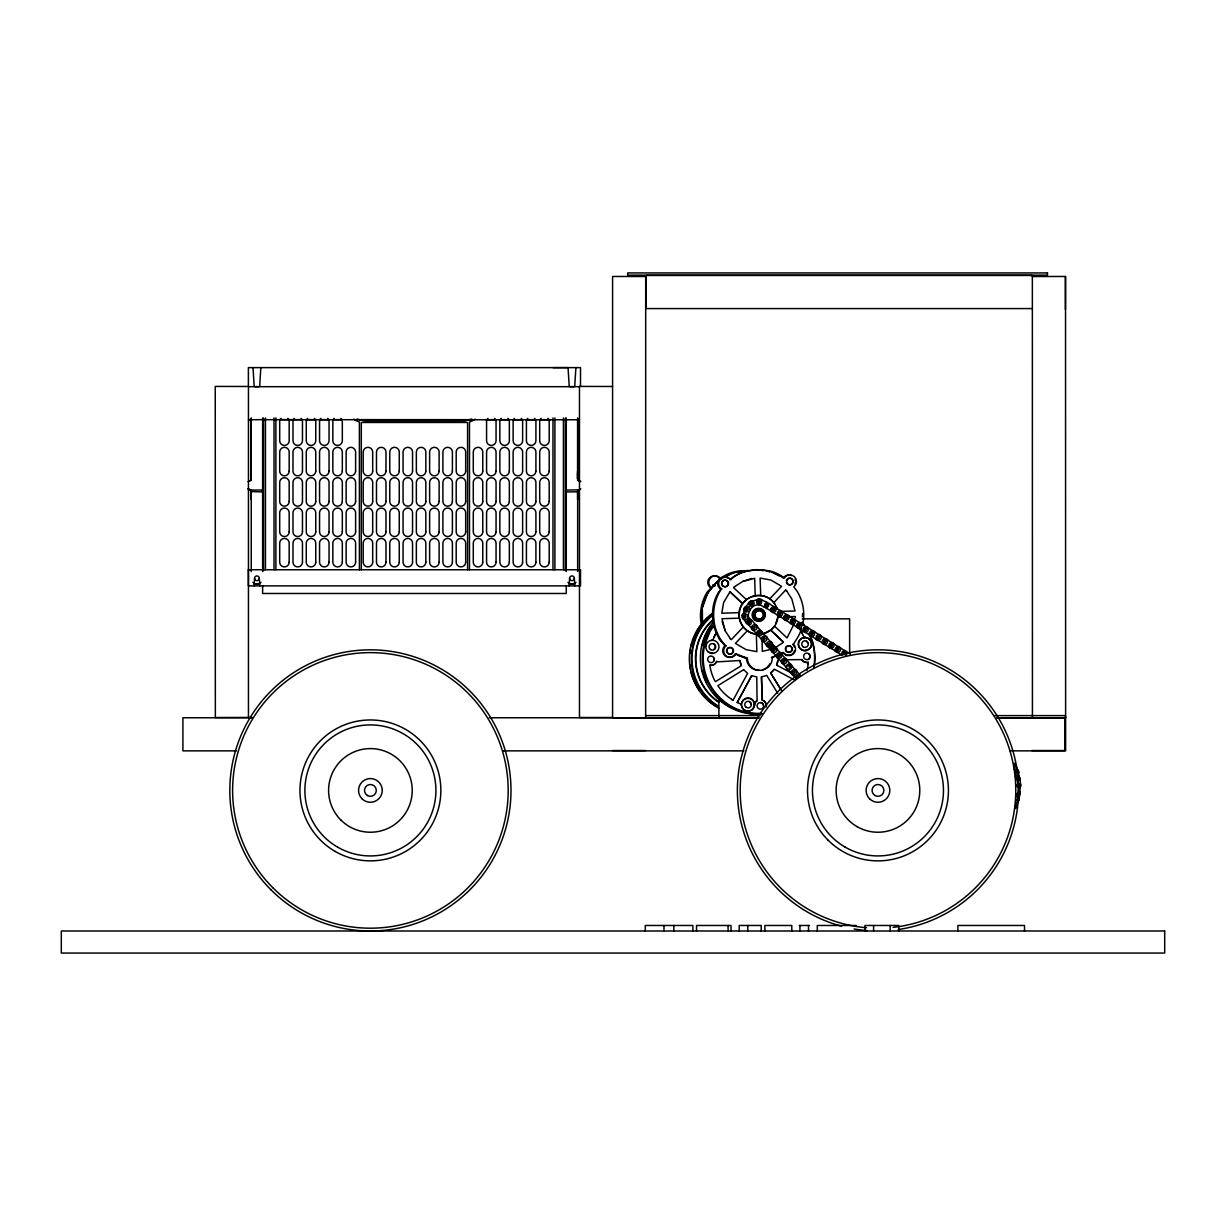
<?xml version="1.0" encoding="UTF-8"?>
<svg xmlns="http://www.w3.org/2000/svg" width="1226" height="1226" viewBox="0 0 1226 1226"><rect width="100%" height="100%" fill="white"/><g stroke="black" fill="none" stroke-linecap="round" stroke-linejoin="round"><path stroke-width="1.5" d="M566.274 491.933L577.661 491.81L577.661 499.534L577.676 491.565A2.345 2.345 0 0 1 578.825 489.925L580.036 489.404M577.661 418.602L577.676 479.029L577.661 472.96M251.238 472.96L251.223 479.029L251.238 418.602M577.661 471.06L577.645 478.738L577.645 471.06M777.974 661.029L776.625 665.105L778.004 659.91M739.171 612.893C737.807 623.237 746.205 633.413 756.565 634.225M259.651 386.604L260.832 367.631M254.073 585.875L254.548 578.289M574.703 386.604L575.883 367.631M569.125 585.875L569.6 578.289M808.072 664.048L808.24 662.285M741.209 703.939L741.378 705.67A6.62 6.62 0 0 0 753.285 708.413L754.327 703.479A6.62 6.62 0 0 0 741.316 703.939M766.204 706.958L766.434 705.655A6.069 6.069 0 0 0 763.231 700.506L762.158 700.138L761.469 676.905L766.694 675.419L777.713 693.272M802.371 616.709L802.708 613.49M796.18 678.346L796.67 676.675A3.234 3.234 0 0 1 798.908 675.265L799.796 675.265M846.86 654.04L845.25 650.608A14.467 14.467 0 0 1 840.178 647.466L836.975 646.93A3.234 3.234 0 0 0 835.243 648.937L835.243 650.669L836.975 652.416A11.877 11.877 0 0 1 841.572 655.144M739.094 612.893C739.983 595.039 766.48 588.863 775.031 604.617M794.004 624.126L787.046 637.934L774.434 626.057L770.832 629.934L764.059 633.505M1015.772 779.108L1017.917 778.295L1016.89 780.303M705.655 646.209L706.161 644.524M754.296 706.023L754.465 704.444A6.069 6.069 0 0 1 757.07 700.674L756.779 676.951L751.599 675.679L737.178 702.483L741.224 704.26M760.411 633.428L760.181 632.218M768.074 644.861L768.012 643.911M767.982 644.263L769.621 643.175M790.157 667.128L790.08 666.178M716.674 661.197L716.336 661.933A6.069 6.069 0 0 1 709.747 665.258L709.854 665.258A6.069 6.069 0 0 0 716.444 661.933L739.891 660.507L741.378 665.626L715.432 681.671L714.452 680.093A49.653 49.638 -90 0 1 709.854 665.274M1015.695 807.995L1015.971 807.152A13.639 13.639 0 0 1 1018.346 801.528L1018.806 799.015L1017.09 797.252M742.588 615.621L742.297 617.322A2.651 2.651 0 0 0 743.722 619.329L745.423 619.62A3.234 3.234 0 0 0 747.676 618.241L748.197 616.709A16.076 16.076 0 0 1 749.668 610.717L749.96 609.015A2.651 2.651 0 0 0 748.534 607.008L746.818 606.717A3.234 3.234 0 0 0 744.565 608.096L744.029 609.751A13.195 13.195 0 0 1 742.588 615.621M702.743 606.855L707.678 593.215M760.595 713.563A55.722 55.691 -90 0 1 704.72 645.06L710.007 631.467L713.854 625.75M801.651 628.494A45.239 45.224 -90 0 1 798.356 636.294L793.498 644.248A6.574 6.574 0 0 1 793.145 654.117A6.574 6.574 0 0 1 783.399 652.493L772.303 657.519A12.49 12.49 0 0 1 760.197 670.346A12.49 12.49 0 0 1 747.339 658.27L735.968 653.872L732.734 656.385A6.574 6.574 0 0 1 726.175 656.584L724.781 655.588A6.574 6.574 0 0 1 724.489 646.286L725.945 645.841C710.789 631.145 709.992 605.123 721.532 588.894A6.574 6.574 0 0 1 720.29 579.086A6.574 6.574 0 0 1 730.19 579.147L730.589 579.775A32.949 32.933 -90 0 1 750.818 570.657L757.178 569.63L763.568 570.274A32.979 32.964 -90 0 1 784.318 578.166L784.809 577.369A6.574 6.574 0 0 1 794.693 577.002A6.574 6.574 0 0 1 793.758 586.84L796.992 591.07A45.239 45.224 -90 0 1 802.54 625.245M735.968 653.872L735.968 653.918A6.574 6.574 0 0 1 726.328 656.125A6.574 6.574 0 0 1 725.394 646.286L725.945 645.841M786.356 580.756L786.663 579.944A3.31 3.31 0 0 1 791.858 579.116A3.31 3.31 0 0 1 791.322 584.327L790.54 584.695A3.31 3.31 0 0 1 786.418 582.473M716.49 632.371L712.674 640.263L711.279 640.309M692.567 641.06L697.778 629.459L702.222 624.003M775.614 624.08L777.79 617.03L781.33 616.923M737.255 702.529L751.691 675.679M713.992 637.06L715.448 634.149M1015.572 808.562L1015.603 805.329M743.538 669.748L717.838 685.702A49.653 49.638 -90 0 0 731.615 699.326L733.056 700.245L747.615 673.365L743.661 669.672M758.25 632.401L758.158 633.627M758.143 632.723L759.093 631.926M770.173 644.937L770.342 644.002M790.096 667.082L789.161 667.879M1017.028 800.563L1017.028 799.137M780.625 689.211L770.633 673.028L774.326 669.181L794.571 680.032M1016.982 800.747L1017.044 799.337M721.853 589.062L720.827 589.062C709.103 603.866 710.314 627.36 721.286 641.382M710.605 587.806L710.452 587.729A6.574 6.574 0 0 1 709.532 577.89A6.574 6.574 0 0 1 719.401 578.258L720.919 579.04L720.444 578.258A6.574 6.574 0 0 0 710.559 577.89A6.574 6.574 0 0 0 711.478 587.729L707.218 591.959A45.239 45.224 -90 0 0 701.686 626.134M730.114 574.059C710.436 581.461 698.176 603.422 702.498 624.003L707.249 618.18M707.862 592.817L717.486 581.522M730.006 591.76L742.619 603.652L730.006 591.76L723.662 602.441L721.777 613.199L739.14 612.663M734.604 586.687L733.638 587.668L746.404 599.637M782.403 643.006L783.353 642.026L770.664 630.072L783.245 641.995M760.212 633.658L759.415 634.179M770.127 644.891L769.009 645.443M788.027 666.147L788.824 665.626M797.942 677.38L798.739 676.859M743.324 626.976L731.294 639.681L730.313 638.792M769.667 598.932L781.606 586.319L770.878 580.036L760.12 578.074L760.718 595.514M747.339 630.762L735.385 643.389L746.128 649.673L756.871 651.634L756.35 634.194M773.744 602.717L785.697 590.013M729.562 579.775C740.504 570.32 756.718 567.439 770.388 571.776L766.832 571.239M781.406 653.335L782.495 652.462L786.586 655.435L791.552 654.623A6.574 6.574 0 0 0 794.494 650.546M248.863 481.19L250.594 480.24M249.997 480.715L250.073 480.669A2.345 2.345 0 0 0 251.253 478.6M722.375 577.998L736.32 571.699L748.075 570.519L733.822 572.649M778.602 654.5L777.989 656.094L779.598 656.584M779.552 656.538L780.257 655.236M734.527 586.687L742.695 581.446L754.68 578.35L755.201 595.683M774.296 648.247L782.464 643.006M808.256 659.435L808.991 658.975A3.31 3.31 0 0 0 808.808 653.734L808.041 653.32A3.31 3.31 0 0 0 804.777 653.872L804.195 654.5A3.31 3.31 0 0 0 808.256 659.435L808.516 659.281M1015.389 776.334L1016.155 775.905A3.234 3.234 0 0 1 1018.791 776.089L1020.308 778.954A14.467 14.467 0 0 0 1020.875 784.885L1019.112 788.241A3.234 3.234 0 0 1 1018.224 788.441M779.751 654.04L771.415 657.519L772.303 657.519M471.857 419.031L464.746 420.932L364.153 420.932L357.042 419.031M1014.132 769.33C1017.258 767.323 1020.66 772.518 1017.795 774.663A3.234 3.234 0 0 1 1016.124 775.338M1017.381 781.652L1019.465 780.043L1019.572 777.529A12.183 12.183 0 0 1 1018.484 771.752L1018.392 770.893A14.467 14.467 0 0 1 1016.078 765.468L1014.607 763.476A11.846 11.846 0 0 1 1014.484 763.246M249.797 480.791L249.016 481.098A4.751 4.751 0 0 0 248.081 481.757M1015.787 772.809L1016.783 771.69L1015.68 770.48M778.556 654.454L780.303 655.282M742.695 581.446L751.875 578.488M771.307 649.244L762.311 651.358L761.974 637.489M806.708 650.362L804.241 650.654A6.62 6.62 0 0 1 803.781 637.535L805.513 637.474A6.62 6.62 0 0 1 810.892 641.305L811.397 642.96A6.62 6.62 0 0 1 809.083 649.167L805.145 650.623M808.67 633.551L812.409 641.842L811.03 641.305M578.887 489.879L566.274 490.048M783.337 659.757L801.727 659.619A6.069 6.069 0 0 0 806.969 662.484L808.332 662.285M1017.273 782.924L1020.354 784.027L1020.63 786.494A12.842 12.842 0 0 0 1019.955 792.44L1019.143 794.877L1016.706 795.873M769.376 645.458L768.196 645.06M1016.952 794.479L1018.024 792.502M804.179 637.52L805.635 637.474M713.333 653.366L708.398 652.232M781.1 611.406L795.015 610.992L791.843 599.008L786.617 590.901M784.747 616.831L795.291 616.509L795.352 617.827M1015.71 771.506L1017.09 772.487L1015.68 773.805M1032.323 276.524L1065.532 276.463L1065.624 750.864L1010.101 750.864M1032.353 308.569L646.163 308.569L646.163 275.467L1032.353 275.467L1032.43 717.823M552.987 367.631L568.159 367.631M579.377 386.42L612.571 386.481M248.495 386.68L579.515 386.68M252.311 419.675L248.495 419.675L579.515 419.782M279.099 419.675L302.071 419.675M305.887 419.675L315.465 419.675M319.281 419.675L328.859 419.675M332.675 419.675L342.253 419.675M359.463 419.675L470.447 419.675M485.757 419.675L495.319 419.675M499.151 419.675L508.713 419.675M512.545 419.675L522.107 419.675M525.939 419.675L535.501 419.675M539.333 419.675L550.811 419.675M247.882 488.653L251.238 490.048L262.625 490.048M262.625 491.933L251.223 491.565A2.345 2.345 0 0 0 250.073 489.925L249.997 489.879M254.196 583.99L259.651 583.99M569.232 583.99L574.703 583.99M739.293 618.18L721.976 618.701L725.087 630.685L730.389 638.792M802.264 618.854L849.633 618.854L849.633 653.32M719.08 638.639L725.041 645.841M812.409 641.842L812.271 641.842A55.722 55.691 -90 0 1 813.849 667.113M691.816 642.715L691.954 642.715A55.722 55.691 -90 0 0 691.02 646.225M704.72 645.06L705.977 645.32M737.837 655.282L747.339 658.27M739.799 660.507L740.856 664.661M773.744 670.116L770.725 673.028L781.728 690.836M761.469 676.905L762.265 700.138M733.056 700.245L731.615 699.326M645.642 715.616L760.151 715.616M994.868 715.616L1065.486 715.616L1065.486 717.823L996.784 717.823L1065.624 717.762M252.035 717.44L215.347 717.501L215.255 386.42L248.449 386.481L248.449 717.501M612.571 717.501L579.469 717.501L579.469 386.481M251.836 717.762L182.904 717.762L182.904 750.864L236.526 750.864M489.266 717.762L759.262 717.762M758.235 717.823L612.586 717.823L612.586 276.463L645.688 276.524L645.642 717.823M612.479 750.542L645.581 750.542M1031.771 750.542L1064.873 750.542L1064.873 717.44M502.675 750.864L743.937 750.864M799.153 925.477L809.482 925.477M856.254 925.477L817.298 925.477L817.298 930.994M759.262 630.333L762.174 631.773A14.467 14.467 0 0 0 766.127 636.233L767.154 637.413A14.467 14.467 0 0 0 771.108 641.872L772.089 643.006A14.467 14.467 0 0 0 776.043 647.466L776.947 648.692A14.467 14.467 0 0 0 781.023 653.106L782.004 654.24A14.467 14.467 0 0 0 785.943 658.699L786.969 659.879A14.467 14.467 0 0 0 790.923 664.339L791.843 665.58A14.467 14.467 0 0 0 795.858 669.917L796.885 671.112A14.467 14.467 0 0 0 800.057 674.944M1016.967 779.384C1021.212 778.449 1014.515 775.368 1016.385 779.123M710.942 653.274L712.291 653.397M756.151 569.63L763.277 570.703M759.354 631.85L760.227 632.279M789.1 665.549L789.958 665.979M1016.844 793.605L1018.484 793.084L1018.147 791.69M747.247 658.883L735.079 653.872M771.629 572.236L778.924 575.009L783.291 578.166L783.782 577.369A6.574 6.574 0 0 1 791.567 575.515M579.086 480.791L579.867 481.098A4.751 4.751 0 0 1 580.817 481.757M578.304 480.24L580.036 481.19M712.904 585.216L713.685 585.568A3.31 3.31 0 0 0 715.402 585.614M712.674 585.262L713.363 585.568A3.31 3.31 0 0 0 714.206 585.706M720.827 589.062L720.49 588.894A6.574 6.574 0 0 1 718.742 579.775A6.574 6.574 0 0 1 727.876 578.013M830.462 648.339L828.73 646.592L829.159 644.094A3.234 3.234 0 0 1 831.412 642.731L833.619 643.543L833.987 646.041A3.234 3.234 0 0 1 832.255 648.033L829.052 647.497A11.877 11.877 0 0 0 824.102 644.432L822.6 643.451A12.26 12.26 0 0 0 817.604 640.355L816.194 639.512A11.877 11.877 0 0 0 811.244 636.447L809.742 635.466A12.26 12.26 0 0 0 804.731 632.371L803.337 631.528A11.877 11.877 0 0 0 798.387 628.448L796.655 626.701L796.655 624.953A3.234 3.234 0 0 1 798.387 622.961L801.589 623.498A14.467 14.467 0 0 0 806.662 626.624L808.271 630.057A3.234 3.234 0 0 1 806.539 632.064L803.382 631.375L803.428 628.11A3.234 3.234 0 0 1 805.697 626.747L808.087 627.574A14.927 14.927 0 0 0 813.206 630.731L814.462 631.482A14.467 14.467 0 0 0 819.52 634.624L820.746 635.543A14.927 14.927 0 0 0 826.063 638.715L827.688 640.416L827.259 642.914A3.234 3.234 0 0 1 824.991 644.278L822.753 643.451L822.385 640.937A3.234 3.234 0 0 1 824.117 638.945L827.32 639.482A14.467 14.467 0 0 0 832.377 642.608L833.803 643.543A14.927 14.927 0 0 0 838.936 646.715L840.546 648.401L840.117 650.899A3.234 3.234 0 0 1 837.848 652.263L835.473 651.45A12.26 12.26 0 0 0 830.462 648.355M776.625 665.105L793.467 674.116M774.112 573.186L779.077 575.944M578.825 480.669L578.887 480.715A2.345 2.345 0 0 1 577.63 478.6M820.945 635.558L818.554 634.746A3.234 3.234 0 0 0 816.286 636.11L816.24 639.359L819.397 640.049A3.234 3.234 0 0 0 821.129 638.056L820.746 635.543M1016.982 786.418C1019.725 788.318 1019.465 782.632 1016.936 784.977C1019.68 782.985 1019.434 788.625 1016.875 786.387M785.636 590.013L786.678 590.901M747.768 624.356L746.619 622.18L747.109 620.525A3.234 3.234 0 0 1 749.347 619.099L752.258 620.54A14.467 14.467 0 0 0 756.212 624.999L757.239 626.18A14.467 14.467 0 0 0 761.193 630.639L761.744 634.378A3.234 3.234 0 0 1 759.507 635.804L756.595 634.363A11.877 11.877 0 0 0 752.749 629.995L751.615 628.723A11.877 11.877 0 0 0 747.768 624.356M802.003 623.13L804.225 625.842M800.026 629.857L801.881 632.769M1014.806 763.599L1015.128 766.832A3.234 3.234 0 0 1 1014.592 767.553M801.758 632.769L803.428 635.635M841.971 655.343L842.017 652.079A3.234 3.234 0 0 1 844.285 650.73L846.676 651.542A14.927 14.927 0 0 0 850.384 654.102M803.306 635.635L804.302 637.52M776.227 606.87L777.115 609.245M722.191 621.505L725.148 630.685M714.13 625.75L714.467 627.865M568.052 367.631L569.232 386.604M574.335 578.289L574.81 585.875M253.016 367.631L254.196 386.604M259.299 578.289A2.375 2.375 0 0 1 255.744 580.342A2.375 2.375 0 0 1 255.744 576.235A2.375 2.375 0 0 1 259.299 578.289L259.774 585.875M702.345 609.276L702.498 624.003M251.238 471.06L251.253 478.738M251.223 491.565L251.238 499.534M1065.425 276.524L1065.425 309.626M1024.507 930.994L1024.507 925.477L957.904 925.477L957.904 930.994M898.735 930.994L898.735 925.477L864.989 925.477L864.989 930.994M890.153 925.477L890.153 930.994M873.602 925.477L873.602 930.994M808.516 925.477L808.516 930.994M799.934 925.477L799.934 930.994M791.797 930.994L791.797 925.477L764.901 925.477L764.901 930.994M761.193 930.994L761.193 925.477L739.217 925.477L739.217 930.994M747.799 925.477L747.799 930.994M731.033 930.994L731.033 925.477L696.521 925.477L696.521 930.994M728.075 925.477L728.075 930.994M718.88 697.379L718.88 716.536M692.889 930.994L692.889 925.477L645.274 925.477L645.274 930.994M673.84 925.477L673.84 930.994M663.986 925.477L663.986 930.994M580.511 386.083L580.511 367.631L248.388 367.631L248.388 386.083M577.661 417.928L577.661 480.546M577.661 490.048L577.661 571.531M566.274 417.928L566.274 571.531M566.274 585.875L566.274 593.476L262.625 593.476L262.625 585.875M565.324 418.127L565.324 570.642M563.424 417.928L563.424 569.753M554.888 417.928L554.888 569.753M552.987 417.928L552.987 569.753M469.481 569.753L469.481 422.05L472.807 420.671A16.137 16.137 0 0 0 475.106 419.062M467.581 569.753L467.581 422.464L361.302 422.464L361.302 569.753M359.402 569.753L359.402 422.05L356.092 420.671A16.137 16.137 0 0 1 353.778 419.062M275.896 417.928L275.896 569.753M274.011 417.928L274.011 569.753M265.46 417.928L265.46 569.753M263.559 418.127L263.559 570.642M262.625 417.928L262.625 571.531M251.238 417.928L251.238 480.546M251.238 490.048L251.238 571.531M841.588 926.212A140.576 140.576 0 0 1 766.066 705.318A140.576 140.576 0 0 1 999.098 719.049A140.576 140.576 0 0 1 898.152 929.538M866.966 930.565A140.576 140.576 0 0 1 854.124 928.956M761.836 713.333A55.722 55.691 -90 0 1 750.94 713.302M743.753 712.091A55.722 55.691 -90 0 1 738.512 710.574M730.16 706.927A55.722 55.691 -90 0 1 721.087 700.828M706.528 682.376A55.722 55.691 -90 0 1 703.755 675.618M703.203 673.886A55.722 55.691 -90 0 1 702.283 670.377M702.345 645.06A55.722 55.691 -90 0 1 706.666 633.06M707.509 631.467A55.722 55.691 -90 0 1 710.329 626.793M769.913 663.802A12.49 12.49 0 0 1 762.511 669.825M759.308 670.346A12.49 12.49 0 0 1 746.45 658.27M762.158 713.869A56.273 56.243 -90 0 1 713.164 622.164M802.111 622.164A56.273 56.243 -90 0 1 804.348 625.091M809.865 634.639A56.273 56.243 -90 0 1 814.125 667.036M760.472 714.114A56.273 56.243 -90 0 1 712.904 625.091M759.246 634.317A19.478 19.463 -90 0 1 739.324 617.122A19.478 19.463 -90 0 1 754.71 595.775A19.478 19.463 -90 0 1 777.315 609.245M778.127 614.272A19.478 19.463 -90 0 1 761.775 634.072M795.383 582.565A6.574 6.574 0 0 1 794.892 584.204M795.03 579.178A6.574 6.574 0 0 1 795.429 580.848M792.609 644.248A6.574 6.574 0 0 1 794.402 647.144M723.646 586.365A3.31 3.31 0 0 1 722.804 581.185A3.31 3.31 0 0 1 728.029 581.722L728.382 582.503A3.31 3.31 0 0 1 724.459 586.672L723.309 586.365A3.31 3.31 0 0 1 722.466 581.185A3.31 3.31 0 0 1 727.692 581.722L728.045 582.503A3.31 3.31 0 0 1 724.122 586.672M790.555 646.117A3.31 3.31 0 0 0 785.82 649.979L786.173 650.776A3.31 3.31 0 0 0 791.077 651.588A3.31 3.31 0 0 0 791.26 646.623L790.234 646.117A3.31 3.31 0 0 0 785.483 649.979L785.851 650.776A3.31 3.31 0 0 0 790.755 651.588A3.31 3.31 0 0 0 790.923 646.623M713.655 657.933A3.31 3.31 0 0 1 713.747 660.462M760.35 702.544A3.31 3.31 0 0 1 761.959 703.142L762.587 703.739A3.31 3.31 0 0 1 763.292 705.287M809.099 654.316A3.31 3.31 0 0 1 808.654 658.975M713.823 644.14A3.31 3.31 0 0 1 714.007 649.382M749.5 701.885A3.31 3.31 0 0 1 750.833 704.03M754.45 704.444A6.069 6.069 0 0 1 757.178 700.674M808.179 664.048A49.653 49.638 -90 0 1 806.953 670.423M806.463 641.367A3.31 3.31 0 0 1 807.551 642.685M807.06 662.484A6.069 6.069 0 0 1 801.727 659.619M763.139 700.506A6.069 6.069 0 0 1 766.327 705.655M281.091 418.357A4.751 4.751 0 0 0 279.697 421.713L279.697 440.701A4.751 4.751 0 0 0 284.447 445.436A4.751 4.751 0 0 0 289.183 440.701L289.183 421.713A4.751 4.751 0 0 0 287.803 418.357M294.378 418.357A4.751 4.751 0 0 0 292.983 421.713L292.983 440.701A4.751 4.751 0 0 0 297.734 445.436A4.751 4.751 0 0 0 302.47 440.701L302.47 421.713A4.751 4.751 0 0 0 301.09 418.357M307.665 418.357A4.751 4.751 0 0 0 306.27 421.713L306.27 440.701A4.751 4.751 0 0 0 311.006 445.436A4.751 4.751 0 0 0 315.756 440.701L315.756 421.713A4.751 4.751 0 0 0 314.362 418.357M320.936 418.357A4.751 4.751 0 0 0 319.557 421.713L319.557 440.701A4.751 4.751 0 0 0 324.292 445.436A4.751 4.751 0 0 0 329.043 440.701L329.043 421.713A4.751 4.751 0 0 0 327.649 418.357M334.223 418.357A4.751 4.751 0 0 0 332.844 421.713L332.844 440.701A4.751 4.751 0 0 0 337.579 445.436A4.751 4.751 0 0 0 342.33 440.701L342.33 421.713A4.751 4.751 0 0 0 340.935 418.357M487.948 418.357A4.751 4.751 0 0 0 486.569 421.713L486.569 440.701A4.751 4.751 0 0 0 491.304 445.436A4.751 4.751 0 0 0 496.055 440.701L496.055 421.713A4.751 4.751 0 0 0 494.66 418.357M501.235 418.357A4.751 4.751 0 0 0 499.856 421.713L499.856 440.701A4.751 4.751 0 0 0 504.591 445.436A4.751 4.751 0 0 0 509.342 440.701L509.342 421.713A4.751 4.751 0 0 0 507.947 418.357M514.522 418.357A4.751 4.751 0 0 0 513.127 421.713L513.127 440.701A4.751 4.751 0 0 0 517.878 445.436A4.751 4.751 0 0 0 522.628 440.701L522.628 421.713A4.751 4.751 0 0 0 521.234 418.357M527.808 418.357A4.751 4.751 0 0 0 526.414 421.713L526.414 440.701A4.751 4.751 0 0 0 531.164 445.436A4.751 4.751 0 0 0 535.915 440.701L535.915 421.713A4.751 4.751 0 0 0 534.521 418.357M541.095 418.357A4.751 4.751 0 0 0 539.701 421.713L539.701 440.701A4.751 4.751 0 0 0 544.451 445.436A4.751 4.751 0 0 0 549.187 440.701L549.187 421.713A4.751 4.751 0 0 0 547.807 418.357M255.452 386.803A5.701 5.701 0 0 1 258.395 386.803M251.238 490.048A4.751 4.751 0 0 1 248.096 488.852M570.488 386.803A5.701 5.701 0 0 1 573.446 386.803M580.802 488.852A4.751 4.751 0 0 1 577.661 490.048M260.954 582.319A5.701 5.701 0 0 1 252.893 582.319M575.99 582.319A5.701 5.701 0 0 1 567.945 582.319M866.613 927.73A137.787 137.787 0 0 1 759.921 719.356A137.787 137.787 0 0 1 994.01 716.107A137.787 137.787 0 0 1 893.11 927.362M846.476 654.853A3.234 3.234 0 0 1 845.879 655.542M795.766 678.438A11.877 11.877 0 0 0 792.394 674.928L791.276 673.656A11.877 11.877 0 0 0 787.414 669.289L786.341 668.063A11.877 11.877 0 0 0 782.479 663.695L781.468 662.362A11.877 11.877 0 0 0 777.499 658.055L776.426 656.83A11.877 11.877 0 0 0 772.564 652.462L771.445 651.19A11.877 11.877 0 0 0 767.583 646.822L766.434 644.646L766.94 642.976A3.234 3.234 0 0 1 769.177 641.566L771.583 642.317L771.66 645.612A3.234 3.234 0 0 1 769.422 647.037L766.511 645.596A11.877 11.877 0 0 0 762.649 641.229L761.53 639.957A11.877 11.877 0 0 0 757.683 635.589L756.519 633.413L757.024 631.742A3.234 3.234 0 0 1 759.262 630.333M1017.902 790.096A3.234 3.234 0 0 1 1019.496 790.908L1020.185 794.08A14.467 14.467 0 0 0 1019.143 799.95L1016.553 802.708A3.234 3.234 0 0 1 1015.649 802.662M718.39 706.145A55.722 55.691 -90 0 1 712.199 615.789M716.015 706.145A55.722 55.691 -90 0 1 702.345 694.222M699.065 689.824A55.722 55.691 -90 0 1 696.245 685.15M695.418 683.541A55.722 55.691 -90 0 1 691.081 671.557M690.698 669.779A55.722 55.691 -90 0 1 689.886 664.369M689.855 653.458A55.722 55.691 -90 0 1 690.315 649.826M719.892 579.04A32.979 32.964 -90 0 1 740.657 571.163M717.869 706.528A56.273 56.243 -90 0 1 711.892 615.253M719.08 708.383A56.273 56.243 -90 0 1 712.827 613M718.635 702.176A52.243 52.228 -90 0 1 713.256 619.452M719.003 702.176A52.243 52.228 -90 0 1 713.624 619.452M248.388 569.753L248.388 585.875L580.511 585.875L580.511 569.753L248.388 569.753M756.595 601.43L756.794 603.161L758.71 604.694A11.877 11.877 0 0 1 763.967 607.207L767.2 607.376A3.234 3.234 0 0 0 768.702 605.2L766.725 601.981A14.467 14.467 0 0 1 761.346 599.422L758.097 599.253A3.234 3.234 0 0 0 756.595 601.43M743.354 615.82C745.147 620.141 746.787 612.28 743.354 615.82M747.645 621.996C749.423 626.317 751.063 618.471 747.645 621.996M757.975 601.537C759.262 605.813 761.836 598.457 758.082 601.246C758.725 606.104 761.959 598.303 757.99 601.43M764.763 604.786C766.434 609.23 768.104 601.154 764.763 604.786M743.952 616.647C745.623 621.015 747.416 613.123 743.952 616.647M745.806 609.061C746.665 613.644 750.097 606.242 745.852 608.617C746.052 613.429 749.76 606.41 745.806 609.061M744.136 608.372L744.167 610.104A3.234 3.234 0 0 0 745.929 612.065L749.53 610.9A14.467 14.467 0 0 1 753.27 606.257L754.205 603.146A3.234 3.234 0 0 0 752.427 601.184L750.71 600.955L748.764 602.456A11.877 11.877 0 0 1 745.101 606.993L744.136 608.372M751.722 626.961L752.136 629.413L754.526 630.149A3.234 3.234 0 0 0 756.764 628.739L756.733 625.49L754.327 624.739A3.234 3.234 0 0 0 752.09 626.164L751.722 626.961M761.622 638.194L762.036 640.646L764.442 641.382A3.234 3.234 0 0 0 766.679 639.972L766.648 636.723L764.242 635.972A3.234 3.234 0 0 0 762.005 637.397L761.622 638.194M771.537 649.428L771.951 651.88L774.357 652.615A3.234 3.234 0 0 0 776.594 651.205L776.564 647.956L774.158 647.205A3.234 3.234 0 0 0 771.92 648.631L771.537 649.428M776.472 655.021L776.886 657.473L779.338 658.255A3.234 3.234 0 0 0 781.575 656.845L781.529 653.596L779.077 652.799A3.234 3.234 0 0 0 776.855 654.209L776.472 655.021M781.452 660.661L781.851 663.097L784.272 663.848A3.234 3.234 0 0 0 786.494 662.438L786.464 659.19L784.058 658.439A3.234 3.234 0 0 0 781.836 659.864L781.452 660.661M786.387 666.254L786.801 668.706L789.253 669.488A3.234 3.234 0 0 0 791.475 668.078L791.414 664.783L788.992 664.032A3.234 3.234 0 0 0 786.77 665.442L786.387 666.254M791.368 671.894L791.781 674.346L794.187 675.082A3.234 3.234 0 0 0 796.41 673.672L796.379 670.423L793.973 669.672A3.234 3.234 0 0 0 791.735 671.082L791.368 671.894M770.939 608.97L770.924 610.717L772.656 612.464A11.877 11.877 0 0 1 777.606 615.544L779.016 616.371A12.26 12.26 0 0 1 784.027 619.482L786.402 620.295A3.234 3.234 0 0 0 788.67 618.946L789.1 616.433L787.475 614.747A14.927 14.927 0 0 1 782.357 611.59L779.966 610.778A3.234 3.234 0 0 0 777.698 612.126L777.652 615.391L780.809 616.08A3.234 3.234 0 0 0 782.54 614.073L780.931 610.655A14.467 14.467 0 0 1 775.859 607.514L774.617 606.763A14.927 14.927 0 0 1 769.484 603.606L767.108 602.778A3.234 3.234 0 0 0 764.84 604.142L764.411 606.64L766.158 608.387A12.26 12.26 0 0 1 771.154 611.483L773.545 612.31A3.234 3.234 0 0 0 775.813 610.946L775.859 607.698L772.671 606.977A3.234 3.234 0 0 0 770.939 608.97M783.797 616.969L783.797 618.701L785.514 620.463A11.877 11.877 0 0 1 790.463 623.528L791.95 624.31A12.26 12.26 0 0 1 796.885 627.467L799.26 628.294A3.234 3.234 0 0 0 801.528 626.93L801.957 624.432L800.333 622.747A14.927 14.927 0 0 1 795.214 619.574L792.839 618.762A3.234 3.234 0 0 0 790.571 620.126L790.509 623.375L793.666 624.065A3.234 3.234 0 0 0 795.398 622.072L793.789 618.64A14.467 14.467 0 0 1 788.732 615.513L785.529 614.977A3.234 3.234 0 0 0 783.797 616.969M809.528 632.953L809.896 635.451L812.133 636.279A3.234 3.234 0 0 0 814.401 634.915L814.447 631.666L811.26 630.961A3.234 3.234 0 0 0 809.528 632.953M750.235 603.422C751.845 608.111 753.883 599.713 750.235 603.422M752.595 603.728C750.036 607.268 750.297 599.775 752.595 603.728M772.288 609.245C773.453 613.828 776.058 606.058 772.273 609.245C773.391 613.828 776.058 606.088 772.288 609.245M778.679 613.215C779.475 617.689 782.801 610.533 778.817 612.923C779.031 617.858 782.924 610.303 778.679 613.215M785.146 617.245C786.295 621.827 788.946 614.057 785.146 617.23C786.28 621.797 788.9 614.057 785.146 617.245M791.536 621.214C792.732 625.827 795.306 617.996 791.536 621.214C792.655 625.766 795.322 618.073 791.536 621.214M798.003 625.229C799.168 629.827 801.804 622.026 798.003 625.214C799.137 629.781 801.773 622.072 798.003 625.229M804.394 629.199C805.605 633.811 808.164 625.98 804.394 629.199C805.513 633.75 808.179 626.057 804.409 629.199M810.876 633.214C812.041 637.811 814.646 630.011 810.861 633.214C811.995 637.781 814.646 630.072 810.876 633.214M817.267 637.198C818.462 641.811 821.037 633.98 817.267 637.198C818.37 641.75 821.052 634.057 817.267 637.183M823.734 641.213C824.899 645.811 827.519 638.01 823.734 641.198C824.853 645.765 827.504 638.056 823.734 641.213M830.125 645.183C831.32 649.795 833.895 641.964 830.125 645.183C831.243 649.734 833.91 642.041 830.125 645.183M836.592 649.198C837.772 653.795 840.377 645.995 836.592 649.198C837.71 653.764 840.377 646.041 836.592 649.198M842.982 653.167C844.193 657.78 846.752 649.964 842.982 653.167C844.086 657.734 846.783 650.041 842.998 653.167M765.821 605.23C766.955 609.782 769.652 602.104 765.821 605.23M748.182 621.444C749.255 626.026 752.059 618.379 748.182 621.444M753.162 627.084C754.235 631.666 757.024 624.019 753.162 627.084M763.078 638.317C764.15 642.899 766.94 635.252 763.078 638.317M772.978 649.55C774.05 654.132 776.855 646.485 772.978 649.55M782.893 660.783C783.966 665.366 786.77 657.718 782.893 660.783M792.808 672.017C793.881 676.599 796.685 668.936 792.808 672.017M742.052 615.222L742.711 618.364A11.877 11.877 0 0 1 746.036 623.145L748.764 624.908A3.234 3.234 0 0 0 751.14 623.773L751.032 619.988A14.467 14.467 0 0 1 747.63 615.1L744.902 613.337A3.234 3.234 0 0 0 742.512 614.471L742.052 615.222M748.779 602.824L749.438 605.966L752.611 606.364A17.409 17.409 0 0 1 758.756 604.77C763.461 604.832 761.974 597.108 757.622 599.361A14.268 14.268 0 0 1 751.615 600.909L748.779 602.824M733.056 651.558L732.75 652.37A3.31 3.31 0 0 1 727.907 653.473A3.31 3.31 0 0 1 727.432 648.523L728.106 647.972A3.31 3.31 0 0 1 733.071 651.558M733.393 651.558L733.087 652.37A3.31 3.31 0 0 1 728.244 653.473A3.31 3.31 0 0 1 727.769 648.523L728.428 647.972A3.31 3.31 0 0 1 733.393 651.558M787 579.944L786.694 580.756A3.31 3.31 0 0 0 790.862 584.679L791.659 584.327A3.31 3.31 0 0 0 792.18 579.116A3.31 3.31 0 0 0 787 579.944M763.461 707.004L763.062 707.754A3.31 3.31 0 0 1 757.806 707.954L757.346 707.218A3.31 3.31 0 0 1 762.281 703.142L762.909 703.739A3.31 3.31 0 0 1 763.461 707.004M771.92 646.056L770.863 648.002L772.012 649.749L774.219 649.565L775.261 647.619L774.127 645.872L771.92 646.056M713.67 661.228L713.072 661.856A3.31 3.31 0 0 1 709.808 662.408L709.057 661.994A3.31 3.31 0 0 1 708.873 656.753L709.593 656.293A3.31 3.31 0 0 1 713.67 661.228M1047.494 272.938L627.651 272.938L627.651 275.145L1047.494 275.145L1047.494 272.938M1164.7 930.994L61.3 930.994L61.3 953.062L1164.7 953.062L1164.7 930.994M549.187 471.06L549.187 452.087A4.751 4.751 0 0 0 544.451 447.337A4.751 4.751 0 0 0 539.701 452.087L539.701 471.06A4.751 4.751 0 0 0 544.451 475.811A4.751 4.751 0 0 0 549.187 471.06M549.187 501.434L549.187 482.446A4.751 4.751 0 0 0 544.451 477.711A4.751 4.751 0 0 0 539.701 482.446L539.701 501.434A4.751 4.751 0 0 0 544.451 506.169A4.751 4.751 0 0 0 549.187 501.434M549.187 531.793L549.187 512.82A4.751 4.751 0 0 0 544.451 508.07A4.751 4.751 0 0 0 539.701 512.82L539.701 531.793A4.751 4.751 0 0 0 544.451 536.544A4.751 4.751 0 0 0 549.187 531.793M549.187 562.152L549.187 543.179A4.751 4.751 0 0 0 544.451 538.429A4.751 4.751 0 0 0 539.701 543.179L539.701 562.152A4.751 4.751 0 0 0 544.451 566.902A4.751 4.751 0 0 0 549.187 562.152M535.915 471.06L535.915 452.087A4.751 4.751 0 0 0 531.164 447.337A4.751 4.751 0 0 0 526.414 452.087L526.414 471.06A4.751 4.751 0 0 0 531.164 475.811A4.751 4.751 0 0 0 535.915 471.06M535.915 501.434L535.915 482.446A4.751 4.751 0 0 0 531.164 477.711A4.751 4.751 0 0 0 526.414 482.446L526.414 501.434A4.751 4.751 0 0 0 531.164 506.169A4.751 4.751 0 0 0 535.915 501.434M535.915 531.793L535.915 512.82A4.751 4.751 0 0 0 531.164 508.07A4.751 4.751 0 0 0 526.414 512.82L526.414 531.793A4.751 4.751 0 0 0 531.164 536.544A4.751 4.751 0 0 0 535.915 531.793M535.915 562.152L535.915 543.179A4.751 4.751 0 0 0 531.164 538.429A4.751 4.751 0 0 0 526.414 543.179L526.414 562.152A4.751 4.751 0 0 0 531.164 566.902A4.751 4.751 0 0 0 535.915 562.152M522.628 471.06L522.628 452.087A4.751 4.751 0 0 0 517.878 447.337A4.751 4.751 0 0 0 513.127 452.087L513.127 471.06A4.751 4.751 0 0 0 517.878 475.811A4.751 4.751 0 0 0 522.628 471.06M522.628 501.434L522.628 482.446A4.751 4.751 0 0 0 517.878 477.711A4.751 4.751 0 0 0 513.127 482.446L513.127 501.434A4.751 4.751 0 0 0 517.878 506.169A4.751 4.751 0 0 0 522.628 501.434M522.628 531.793L522.628 512.82A4.751 4.751 0 0 0 517.878 508.07A4.751 4.751 0 0 0 513.127 512.82L513.127 531.793A4.751 4.751 0 0 0 517.878 536.544A4.751 4.751 0 0 0 522.628 531.793M522.628 562.152L522.628 543.179A4.751 4.751 0 0 0 517.878 538.429A4.751 4.751 0 0 0 513.127 543.179L513.127 562.152A4.751 4.751 0 0 0 517.878 566.902A4.751 4.751 0 0 0 522.628 562.152M509.342 471.06L509.342 452.087A4.751 4.751 0 0 0 504.591 447.337A4.751 4.751 0 0 0 499.856 452.087L499.856 471.06A4.751 4.751 0 0 0 504.591 475.811A4.751 4.751 0 0 0 509.342 471.06M509.342 501.434L509.342 482.446A4.751 4.751 0 0 0 504.591 477.711A4.751 4.751 0 0 0 499.856 482.446L499.856 501.434A4.751 4.751 0 0 0 504.591 506.169A4.751 4.751 0 0 0 509.342 501.434M509.342 531.793L509.342 512.82A4.751 4.751 0 0 0 504.591 508.07A4.751 4.751 0 0 0 499.856 512.82L499.856 531.793A4.751 4.751 0 0 0 504.591 536.544A4.751 4.751 0 0 0 509.342 531.793M509.342 562.152L509.342 543.179A4.751 4.751 0 0 0 504.591 538.429A4.751 4.751 0 0 0 499.856 543.179L499.856 562.152A4.751 4.751 0 0 0 504.591 566.902A4.751 4.751 0 0 0 509.342 562.152M496.055 471.06L496.055 452.087A4.751 4.751 0 0 0 491.304 447.337A4.751 4.751 0 0 0 486.569 452.087L486.569 471.06A4.751 4.751 0 0 0 491.304 475.811A4.751 4.751 0 0 0 496.055 471.06M496.055 501.434L496.055 482.446A4.751 4.751 0 0 0 491.304 477.711A4.751 4.751 0 0 0 486.569 482.446L486.569 501.434A4.751 4.751 0 0 0 491.304 506.169A4.751 4.751 0 0 0 496.055 501.434M496.055 531.793L496.055 512.82A4.751 4.751 0 0 0 491.304 508.07A4.751 4.751 0 0 0 486.569 512.82L486.569 531.793A4.751 4.751 0 0 0 491.304 536.544A4.751 4.751 0 0 0 496.055 531.793M496.055 562.152L496.055 543.179A4.751 4.751 0 0 0 491.304 538.429A4.751 4.751 0 0 0 486.569 543.179L486.569 562.152A4.751 4.751 0 0 0 491.304 566.902A4.751 4.751 0 0 0 496.055 562.152M482.768 471.06L482.768 452.087A4.751 4.751 0 0 0 478.017 447.337A4.751 4.751 0 0 0 473.282 452.087L473.282 471.06A4.751 4.751 0 0 0 478.017 475.811A4.751 4.751 0 0 0 482.768 471.06M482.768 501.434L482.768 482.446A4.751 4.751 0 0 0 478.017 477.711A4.751 4.751 0 0 0 473.282 482.446L473.282 501.434A4.751 4.751 0 0 0 478.017 506.169A4.751 4.751 0 0 0 482.768 501.434M482.768 531.793L482.768 512.82A4.751 4.751 0 0 0 478.017 508.07A4.751 4.751 0 0 0 473.282 512.82L473.282 531.793A4.751 4.751 0 0 0 478.017 536.544A4.751 4.751 0 0 0 482.768 531.793M482.768 562.152L482.768 543.179A4.751 4.751 0 0 0 478.017 538.429A4.751 4.751 0 0 0 473.282 543.179L473.282 562.152A4.751 4.751 0 0 0 478.017 566.902A4.751 4.751 0 0 0 482.768 562.152M465.681 471.06L465.681 452.087A4.751 4.751 0 0 0 460.945 447.337A4.751 4.751 0 0 0 456.195 452.087L456.195 471.06A4.751 4.751 0 0 0 460.945 475.811A4.751 4.751 0 0 0 465.681 471.06M465.681 501.434L465.681 482.446A4.751 4.751 0 0 0 460.945 477.711A4.751 4.751 0 0 0 456.195 482.446L456.195 501.434A4.751 4.751 0 0 0 460.945 506.169A4.751 4.751 0 0 0 465.681 501.434M465.681 531.793L465.681 512.82A4.751 4.751 0 0 0 460.945 508.07A4.751 4.751 0 0 0 456.195 512.82L456.195 531.793A4.751 4.751 0 0 0 460.945 536.544A4.751 4.751 0 0 0 465.681 531.793M465.681 562.152L465.681 543.179A4.751 4.751 0 0 0 460.945 538.429A4.751 4.751 0 0 0 456.195 543.179L456.195 562.152A4.751 4.751 0 0 0 460.945 566.902A4.751 4.751 0 0 0 465.681 562.152M452.409 471.06L452.409 452.087A4.751 4.751 0 0 0 447.659 447.337A4.751 4.751 0 0 0 442.908 452.087L442.908 471.06A4.751 4.751 0 0 0 447.659 475.811A4.751 4.751 0 0 0 452.409 471.06M452.409 501.434L452.409 482.446A4.751 4.751 0 0 0 447.659 477.711A4.751 4.751 0 0 0 442.908 482.446L442.908 501.434A4.751 4.751 0 0 0 447.659 506.169A4.751 4.751 0 0 0 452.409 501.434M452.409 531.793L452.409 512.82A4.751 4.751 0 0 0 447.659 508.07A4.751 4.751 0 0 0 442.908 512.82L442.908 531.793A4.751 4.751 0 0 0 447.659 536.544A4.751 4.751 0 0 0 452.409 531.793M452.409 562.152L452.409 543.179A4.751 4.751 0 0 0 447.659 538.429A4.751 4.751 0 0 0 442.908 543.179L442.908 562.152A4.751 4.751 0 0 0 447.659 566.902A4.751 4.751 0 0 0 452.409 562.152M439.123 471.06L439.123 452.087A4.751 4.751 0 0 0 434.372 447.337A4.751 4.751 0 0 0 429.621 452.087L429.621 471.06A4.751 4.751 0 0 0 434.372 475.811A4.751 4.751 0 0 0 439.123 471.06M439.123 501.434L439.123 482.446A4.751 4.751 0 0 0 434.372 477.711A4.751 4.751 0 0 0 429.621 482.446L429.621 501.434A4.751 4.751 0 0 0 434.372 506.169A4.751 4.751 0 0 0 439.123 501.434M439.123 531.793L439.123 512.82A4.751 4.751 0 0 0 434.372 508.07A4.751 4.751 0 0 0 429.621 512.82L429.621 531.793A4.751 4.751 0 0 0 434.372 536.544A4.751 4.751 0 0 0 439.123 531.793M439.123 562.152L439.123 543.179A4.751 4.751 0 0 0 434.372 538.429A4.751 4.751 0 0 0 429.621 543.179L429.621 562.152A4.751 4.751 0 0 0 434.372 566.902A4.751 4.751 0 0 0 439.123 562.152M425.836 471.06L425.836 452.087A4.751 4.751 0 0 0 421.085 447.337A4.751 4.751 0 0 0 416.35 452.087L416.35 471.06A4.751 4.751 0 0 0 421.085 475.811A4.751 4.751 0 0 0 425.836 471.06M425.836 501.434L425.836 482.446A4.751 4.751 0 0 0 421.085 477.711A4.751 4.751 0 0 0 416.35 482.446L416.35 501.434A4.751 4.751 0 0 0 421.085 506.169A4.751 4.751 0 0 0 425.836 501.434M425.836 531.793L425.836 512.82A4.751 4.751 0 0 0 421.085 508.07A4.751 4.751 0 0 0 416.35 512.82L416.35 531.793A4.751 4.751 0 0 0 421.085 536.544A4.751 4.751 0 0 0 425.836 531.793M425.836 562.152L425.836 543.179A4.751 4.751 0 0 0 421.085 538.429A4.751 4.751 0 0 0 416.35 543.179L416.35 562.152A4.751 4.751 0 0 0 421.085 566.902A4.751 4.751 0 0 0 425.836 562.152M412.549 471.06L412.549 452.087A4.751 4.751 0 0 0 407.798 447.337A4.751 4.751 0 0 0 403.063 452.087L403.063 471.06A4.751 4.751 0 0 0 407.798 475.811A4.751 4.751 0 0 0 412.549 471.06M412.549 501.434L412.549 482.446A4.751 4.751 0 0 0 407.798 477.711A4.751 4.751 0 0 0 403.063 482.446L403.063 501.434A4.751 4.751 0 0 0 407.798 506.169A4.751 4.751 0 0 0 412.549 501.434M412.549 531.793L412.549 512.82A4.751 4.751 0 0 0 407.798 508.07A4.751 4.751 0 0 0 403.063 512.82L403.063 531.793A4.751 4.751 0 0 0 407.798 536.544A4.751 4.751 0 0 0 412.549 531.793M412.549 562.152L412.549 543.179A4.751 4.751 0 0 0 407.798 538.429A4.751 4.751 0 0 0 403.063 543.179L403.063 562.152A4.751 4.751 0 0 0 407.798 566.902A4.751 4.751 0 0 0 412.549 562.152M399.262 471.06L399.262 452.087A4.751 4.751 0 0 0 394.511 447.337A4.751 4.751 0 0 0 389.776 452.087L389.776 471.06A4.751 4.751 0 0 0 394.511 475.811A4.751 4.751 0 0 0 399.262 471.06M399.262 501.434L399.262 482.446A4.751 4.751 0 0 0 394.511 477.711A4.751 4.751 0 0 0 389.776 482.446L389.776 501.434A4.751 4.751 0 0 0 394.511 506.169A4.751 4.751 0 0 0 399.262 501.434M399.262 531.793L399.262 512.82A4.751 4.751 0 0 0 394.511 508.07A4.751 4.751 0 0 0 389.776 512.82L389.776 531.793A4.751 4.751 0 0 0 394.511 536.544A4.751 4.751 0 0 0 399.262 531.793M399.262 562.152L399.262 543.179A4.751 4.751 0 0 0 394.511 538.429A4.751 4.751 0 0 0 389.776 543.179L389.776 562.152A4.751 4.751 0 0 0 394.511 566.902A4.751 4.751 0 0 0 399.262 562.152M385.975 471.06L385.975 452.087A4.751 4.751 0 0 0 381.24 447.337A4.751 4.751 0 0 0 376.489 452.087L376.489 471.06A4.751 4.751 0 0 0 381.24 475.811A4.751 4.751 0 0 0 385.975 471.06M385.975 501.434L385.975 482.446A4.751 4.751 0 0 0 381.24 477.711A4.751 4.751 0 0 0 376.489 482.446L376.489 501.434A4.751 4.751 0 0 0 381.24 506.169A4.751 4.751 0 0 0 385.975 501.434M385.975 531.793L385.975 512.82A4.751 4.751 0 0 0 381.24 508.07A4.751 4.751 0 0 0 376.489 512.82L376.489 531.793A4.751 4.751 0 0 0 381.24 536.544A4.751 4.751 0 0 0 385.975 531.793M385.975 562.152L385.975 543.179A4.751 4.751 0 0 0 381.24 538.429A4.751 4.751 0 0 0 376.489 543.179L376.489 562.152A4.751 4.751 0 0 0 381.24 566.902A4.751 4.751 0 0 0 385.975 562.152M372.689 471.06L372.689 452.087A4.751 4.751 0 0 0 367.953 447.337A4.751 4.751 0 0 0 363.202 452.087L363.202 471.06A4.751 4.751 0 0 0 367.953 475.811A4.751 4.751 0 0 0 372.689 471.06M372.689 501.434L372.689 482.446A4.751 4.751 0 0 0 367.953 477.711A4.751 4.751 0 0 0 363.202 482.446L363.202 501.434A4.751 4.751 0 0 0 367.953 506.169A4.751 4.751 0 0 0 372.689 501.434M372.689 531.793L372.689 512.82A4.751 4.751 0 0 0 367.953 508.07A4.751 4.751 0 0 0 363.202 512.82L363.202 531.793A4.751 4.751 0 0 0 367.953 536.544A4.751 4.751 0 0 0 372.689 531.793M372.689 562.152L372.689 543.179A4.751 4.751 0 0 0 367.953 538.429A4.751 4.751 0 0 0 363.202 543.179L363.202 562.152A4.751 4.751 0 0 0 367.953 566.902A4.751 4.751 0 0 0 372.689 562.152M355.617 471.06L355.617 452.087A4.751 4.751 0 0 0 350.866 447.337A4.751 4.751 0 0 0 346.13 452.087L346.13 471.06A4.751 4.751 0 0 0 350.866 475.811A4.751 4.751 0 0 0 355.617 471.06M355.617 501.434L355.617 482.446A4.751 4.751 0 0 0 350.866 477.711A4.751 4.751 0 0 0 346.13 482.446L346.13 501.434A4.751 4.751 0 0 0 350.866 506.169A4.751 4.751 0 0 0 355.617 501.434M355.617 531.793L355.617 512.82A4.751 4.751 0 0 0 350.866 508.07A4.751 4.751 0 0 0 346.13 512.82L346.13 531.793A4.751 4.751 0 0 0 350.866 536.544A4.751 4.751 0 0 0 355.617 531.793M355.617 562.152L355.617 543.179A4.751 4.751 0 0 0 350.866 538.429A4.751 4.751 0 0 0 346.13 543.179L346.13 562.152A4.751 4.751 0 0 0 350.866 566.902A4.751 4.751 0 0 0 355.617 562.152M342.33 471.06L342.33 452.087A4.751 4.751 0 0 0 337.579 447.337A4.751 4.751 0 0 0 332.844 452.087L332.844 471.06A4.751 4.751 0 0 0 337.579 475.811A4.751 4.751 0 0 0 342.33 471.06M342.33 501.434L342.33 482.446A4.751 4.751 0 0 0 337.579 477.711A4.751 4.751 0 0 0 332.844 482.446L332.844 501.434A4.751 4.751 0 0 0 337.579 506.169A4.751 4.751 0 0 0 342.33 501.434M342.33 531.793L342.33 512.82A4.751 4.751 0 0 0 337.579 508.07A4.751 4.751 0 0 0 332.844 512.82L332.844 531.793A4.751 4.751 0 0 0 337.579 536.544A4.751 4.751 0 0 0 342.33 531.793M342.33 562.152L342.33 543.179A4.751 4.751 0 0 0 337.579 538.429A4.751 4.751 0 0 0 332.844 543.179L332.844 562.152A4.751 4.751 0 0 0 337.579 566.902A4.751 4.751 0 0 0 342.33 562.152M329.043 471.06L329.043 452.087A4.751 4.751 0 0 0 324.292 447.337A4.751 4.751 0 0 0 319.557 452.087L319.557 471.06A4.751 4.751 0 0 0 324.292 475.811A4.751 4.751 0 0 0 329.043 471.06M329.043 501.434L329.043 482.446A4.751 4.751 0 0 0 324.292 477.711A4.751 4.751 0 0 0 319.557 482.446L319.557 501.434A4.751 4.751 0 0 0 324.292 506.169A4.751 4.751 0 0 0 329.043 501.434M329.043 531.793L329.043 512.82A4.751 4.751 0 0 0 324.292 508.07A4.751 4.751 0 0 0 319.557 512.82L319.557 531.793A4.751 4.751 0 0 0 324.292 536.544A4.751 4.751 0 0 0 329.043 531.793M329.043 562.152L329.043 543.179A4.751 4.751 0 0 0 324.292 538.429A4.751 4.751 0 0 0 319.557 543.179L319.557 562.152A4.751 4.751 0 0 0 324.292 566.902A4.751 4.751 0 0 0 329.043 562.152M315.756 471.06L315.756 452.087A4.751 4.751 0 0 0 311.006 447.337A4.751 4.751 0 0 0 306.27 452.087L306.27 471.06A4.751 4.751 0 0 0 311.006 475.811A4.751 4.751 0 0 0 315.756 471.06M315.756 501.434L315.756 482.446A4.751 4.751 0 0 0 311.006 477.711A4.751 4.751 0 0 0 306.27 482.446L306.27 501.434A4.751 4.751 0 0 0 311.006 506.169A4.751 4.751 0 0 0 315.756 501.434M315.756 531.793L315.756 512.82A4.751 4.751 0 0 0 311.006 508.07A4.751 4.751 0 0 0 306.27 512.82L306.27 531.793A4.751 4.751 0 0 0 311.006 536.544A4.751 4.751 0 0 0 315.756 531.793M315.756 562.152L315.756 543.179A4.751 4.751 0 0 0 311.006 538.429A4.751 4.751 0 0 0 306.27 543.179L306.27 562.152A4.751 4.751 0 0 0 311.006 566.902A4.751 4.751 0 0 0 315.756 562.152M302.47 471.06L302.47 452.087A4.751 4.751 0 0 0 297.734 447.337A4.751 4.751 0 0 0 292.983 452.087L292.983 471.06A4.751 4.751 0 0 0 297.734 475.811A4.751 4.751 0 0 0 302.47 471.06M302.47 501.434L302.47 482.446A4.751 4.751 0 0 0 297.734 477.711A4.751 4.751 0 0 0 292.983 482.446L292.983 501.434A4.751 4.751 0 0 0 297.734 506.169A4.751 4.751 0 0 0 302.47 501.434M302.47 531.793L302.47 512.82A4.751 4.751 0 0 0 297.734 508.07A4.751 4.751 0 0 0 292.983 512.82L292.983 531.793A4.751 4.751 0 0 0 297.734 536.544A4.751 4.751 0 0 0 302.47 531.793M302.47 562.152L302.47 543.179A4.751 4.751 0 0 0 297.734 538.429A4.751 4.751 0 0 0 292.983 543.179L292.983 562.152A4.751 4.751 0 0 0 297.734 566.902A4.751 4.751 0 0 0 302.47 562.152M289.183 471.06L289.183 452.087A4.751 4.751 0 0 0 284.447 447.337A4.751 4.751 0 0 0 279.697 452.087L279.697 471.06A4.751 4.751 0 0 0 284.447 475.811A4.751 4.751 0 0 0 289.183 471.06M289.183 501.434L289.183 482.446A4.751 4.751 0 0 0 284.447 477.711A4.751 4.751 0 0 0 279.697 482.446L279.697 501.434A4.751 4.751 0 0 0 284.447 506.169A4.751 4.751 0 0 0 289.183 501.434M289.183 531.793L289.183 512.82A4.751 4.751 0 0 0 284.447 508.07A4.751 4.751 0 0 0 279.697 512.82L279.697 531.793A4.751 4.751 0 0 0 284.447 536.544A4.751 4.751 0 0 0 289.183 531.793M289.183 562.152L289.183 543.179A4.751 4.751 0 0 0 284.447 538.429A4.751 4.751 0 0 0 279.697 543.179L279.697 562.152A4.751 4.751 0 0 0 284.447 566.902A4.751 4.751 0 0 0 289.183 562.152M270.992 889.815A140.576 140.576 0 0 0 506.2 826.799A140.576 140.576 0 0 0 334.024 654.623A140.576 140.576 0 0 0 270.992 889.815M335.173 851.426A70.464 70.464 0 0 0 440.854 790.418A70.464 70.464 0 0 0 335.173 729.393A70.464 70.464 0 0 0 335.173 851.426M272.969 887.839A137.787 137.787 0 0 0 503.488 826.079A137.787 137.787 0 0 0 334.744 657.32A137.787 137.787 0 0 0 272.969 887.839M337.64 847.151A65.514 65.514 0 0 0 435.904 790.418A65.514 65.514 0 0 0 337.64 733.684A65.514 65.514 0 0 0 337.64 847.151M340.828 819.979A41.822 41.822 0 0 0 410.802 801.237A41.822 41.822 0 0 0 359.586 750.021A41.822 41.822 0 0 0 340.828 819.979M362.022 798.785A11.846 11.846 0 0 0 381.838 793.483A11.846 11.846 0 0 0 367.34 778.97A11.846 11.846 0 0 0 362.022 798.785M367.448 795.536A5.915 5.915 0 0 0 376.321 790.418A5.915 5.915 0 0 0 367.448 785.284A5.915 5.915 0 0 0 367.448 795.536M754.802 620.203A6.605 6.605 0 0 0 765.239 615.513A6.605 6.605 0 0 0 755.952 608.832A6.605 6.605 0 0 0 754.802 620.203M755.124 619.712A6.053 6.053 0 0 0 764.748 615.544A6.053 6.053 0 0 0 756.335 609.307A6.053 6.053 0 0 0 755.124 619.712M755.385 619.712A6.053 6.053 0 0 0 764.993 615.544A6.053 6.053 0 0 0 756.58 609.307A6.053 6.053 0 0 0 755.385 619.712M755.936 617.919A4.337 4.337 0 0 0 763.185 615.958A4.337 4.337 0 0 0 757.852 610.671A4.337 4.337 0 0 0 755.936 617.919M756.258 617.919A4.337 4.337 0 0 0 763.507 615.958A4.337 4.337 0 0 0 758.174 610.671A4.337 4.337 0 0 0 756.258 617.919M708.551 652.217A6.62 6.62 0 0 0 718.988 647.466A6.62 6.62 0 0 0 709.655 640.815A6.62 6.62 0 0 0 708.551 652.217M744.228 709.961A6.62 6.62 0 0 0 754.664 705.211A6.62 6.62 0 0 0 745.316 698.559A6.62 6.62 0 0 0 744.228 709.961M746.144 707.279A3.31 3.31 0 0 0 751.369 704.889A3.31 3.31 0 0 0 746.695 701.563A3.31 3.31 0 0 0 746.144 707.279M710.482 649.535A3.31 3.31 0 0 0 715.693 647.144A3.31 3.31 0 0 0 711.034 643.819A3.31 3.31 0 0 0 710.482 649.535M801.206 649.443A6.62 6.62 0 0 0 811.627 644.692A6.62 6.62 0 0 0 802.294 638.041A6.62 6.62 0 0 0 801.206 649.443M803.122 646.761A3.31 3.31 0 0 0 808.332 644.37A3.31 3.31 0 0 0 803.674 641.045A3.31 3.31 0 0 0 803.122 646.761M570.289 579.975A2.375 2.375 0 0 0 574.258 578.902A2.375 2.375 0 0 0 571.347 576.005A2.375 2.375 0 0 0 570.289 579.975M828.148 840.239A70.464 70.464 0 0 0 946.028 808.654A70.464 70.464 0 0 0 859.732 722.359A70.464 70.464 0 0 0 828.148 840.239M845.204 847.151A65.514 65.514 0 0 0 943.468 790.418A65.514 65.514 0 0 0 845.204 733.684A65.514 65.514 0 0 0 845.204 847.151M857.051 826.63A41.822 41.822 0 0 0 919.791 790.418A41.822 41.822 0 0 0 857.051 754.189A41.822 41.822 0 0 0 857.051 826.63M869.586 798.785A11.846 11.846 0 0 0 889.402 793.483A11.846 11.846 0 0 0 874.904 778.97A11.846 11.846 0 0 0 869.586 798.785M875.012 795.536A5.915 5.915 0 0 0 883.885 790.418A5.915 5.915 0 0 0 875.012 785.284A5.915 5.915 0 0 0 875.012 795.536"/></g></svg>
